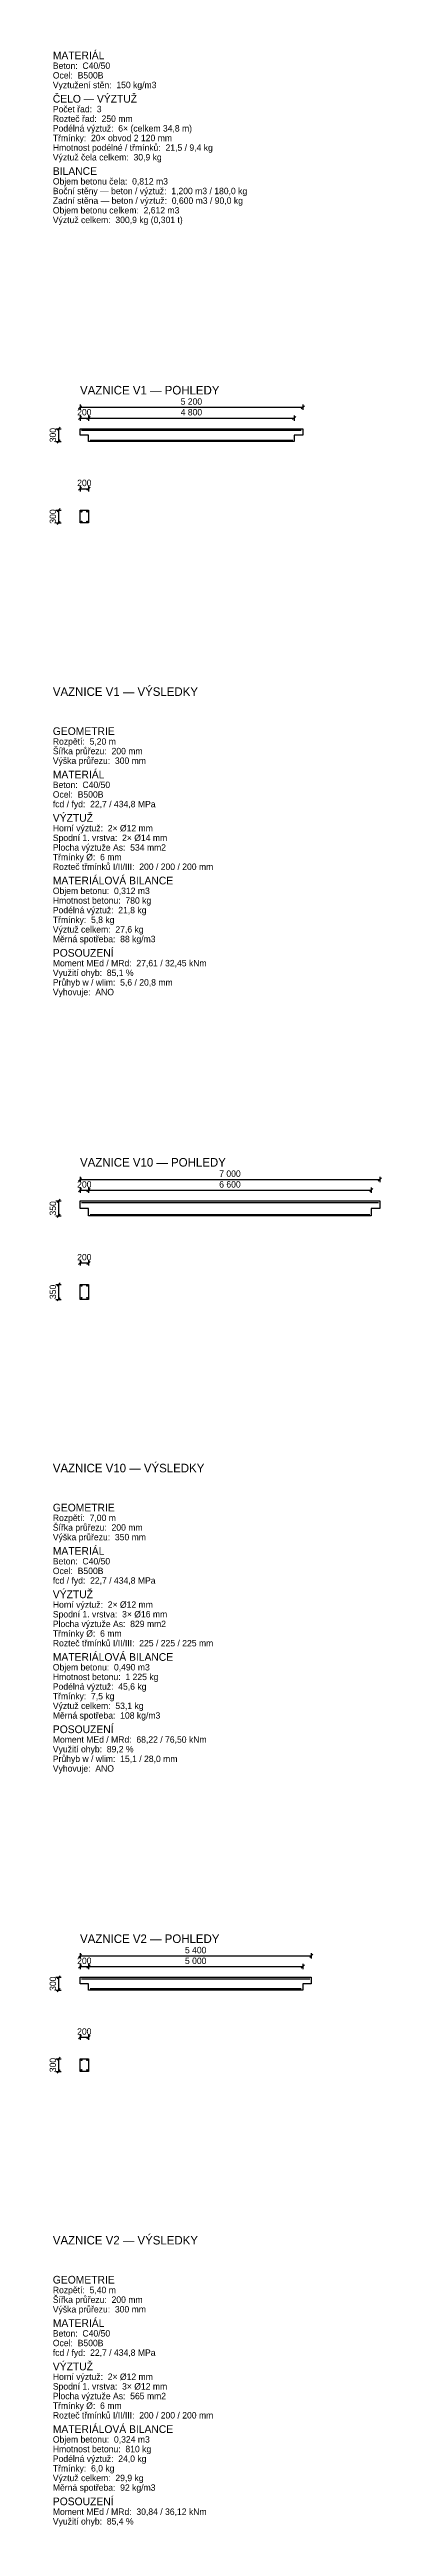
# Model space of a CAD drawing. Header units: millimetres. Extents: x -309 to 21690, y -1871722 to 127.
# Drawn here: x -77 to 7672, y -1052276 to -994454 of the extents above; entities that cross this region are included whole.
import ezdxf
from ezdxf.enums import TextEntityAlignment as Align

# ---------------------------------------------------------------- set-up
doc = ezdxf.new("R2010")
doc.units = ezdxf.units.MM
for name, color, linetype in [('OPTICORS_BETON', 7, 'CONTINUOUS'), ('OPTICORS_KOTY', 3, 'CONTINUOUS'), ('OPTICORS_VYZTUZ', 1, 'CONTINUOUS')]:
    doc.layers.add(name, color=color, linetype=linetype)

msp = doc.modelspace()

# ---------------------------------------------------------------- linework, layer by layer
at = {"layer": 'OPTICORS_BETON'}
for points in [[(635, -1003306.25), (5835, -1003306.25), (5835, -1003456.25), (5635, -1003456.25), (5635, -1003606.25), (835, -1003606.25), (835, -1003456.25), (635, -1003456.25)], [(635, -1005206.25), (835, -1005206.25), (835, -1005506.25), (635, -1005506.25)], [(635, -1021331.25), (7635, -1021331.25), (7635, -1021506.25), (7435, -1021506.25), (7435, -1021681.25), (835, -1021681.25), (835, -1021506.25), (635, -1021506.25)], [(635, -1023281.25), (835, -1023281.25), (835, -1023631.25), (635, -1023631.25)], [(635, -1039456.25), (6035, -1039456.25), (6035, -1039606.25), (5835, -1039606.25), (5835, -1039756.25), (835, -1039756.25), (835, -1039606.25), (635, -1039606.25)], [(635, -1041356.25), (835, -1041356.25), (835, -1041656.25), (635, -1041656.25)]]:
    msp.add_lwpolyline(points, close=True, dxfattribs=at)
at = {"layer": 'OPTICORS_KOTY'}
for p, q in [((597.5, -1002843.75), (672.5, -1002768.75)), ((597.5, -1003093.75), (672.5, -1003018.75)), ((635, -1002743.75), (635, -1002868.75)), ((635, -1002806.25), (5835, -1002806.25)), ((635, -1002993.75), (635, -1003118.75)), ((635, -1003056.25), (835, -1003056.25)), ((797.5, -1003093.75), (872.5, -1003018.75)), ((797.5, -1003093.75), (872.5, -1003018.75)), ((835, -1002993.75), (835, -1003118.75)), ((835, -1002993.75), (835, -1003118.75)), ((835, -1003056.25), (5635, -1003056.25)), ((5597.5, -1003093.75), (5672.5, -1003018.75)), ((5635, -1002993.75), (5635, -1003118.75)), ((5797.5, -1002843.75), (5872.5, -1002768.75)), ((5835, -1002743.75), (5835, -1002868.75)), ((72.5, -1003306.25), (197.5, -1003306.25)), ((72.5, -1003606.25), (197.5, -1003606.25)), ((97.5, -1003343.75), (172.5, -1003268.75)), ((97.5, -1003643.75), (172.5, -1003568.75)), ((135, -1003306.25), (135, -1003606.25)), ((597.5, -1004743.75), (672.5, -1004668.75)), ((635, -1004643.75), (635, -1004768.75)), ((635, -1004706.25), (835, -1004706.25)), ((797.5, -1004743.75), (872.5, -1004668.75)), ((835, -1004643.75), (835, -1004768.75)), ((72.5, -1005206.25), (197.5, -1005206.25)), ((72.5, -1005506.25), (197.5, -1005506.25)), ((97.5, -1005243.75), (172.5, -1005168.75)), ((97.5, -1005543.75), (172.5, -1005468.75)), ((135, -1005206.25), (135, -1005506.25)), ((597.5, -1020868.75), (672.5, -1020793.75)), ((597.5, -1021118.75), (672.5, -1021043.75)), ((635, -1020768.75), (635, -1020893.75)), ((635, -1020831.25), (7635, -1020831.25)), ((635, -1021018.75), (635, -1021143.75)), ((635, -1021081.25), (835, -1021081.25)), ((797.5, -1021118.75), (872.5, -1021043.75)), ((797.5, -1021118.75), (872.5, -1021043.75)), ((835, -1021018.75), (835, -1021143.75)), ((835, -1021018.75), (835, -1021143.75)), ((835, -1021081.25), (7435, -1021081.25)), ((7397.5, -1021118.75), (7472.5, -1021043.75)), ((7435, -1021018.75), (7435, -1021143.75)), ((7597.5, -1020868.75), (7672.5, -1020793.75)), ((7635, -1020768.75), (7635, -1020893.75)), ((72.5, -1021331.25), (197.5, -1021331.25)), ((72.5, -1021681.25), (197.5, -1021681.25)), ((97.5, -1021368.75), (172.5, -1021293.75)), ((97.5, -1021718.75), (172.5, -1021643.75)), ((135, -1021331.25), (135, -1021681.25)), ((597.5, -1022818.75), (672.5, -1022743.75)), ((635, -1022718.75), (635, -1022843.75)), ((635, -1022781.25), (835, -1022781.25)), ((797.5, -1022818.75), (872.5, -1022743.75)), ((835, -1022718.75), (835, -1022843.75)), ((72.5, -1023281.25), (197.5, -1023281.25)), ((97.5, -1023318.75), (172.5, -1023243.75)), ((135, -1023281.25), (135, -1023631.25)), ((72.5, -1023631.25), (197.5, -1023631.25)), ((97.5, -1023668.75), (172.5, -1023593.75)), ((597.5, -1038993.75), (672.5, -1038918.75)), ((635, -1038893.75), (635, -1039018.75)), ((635, -1038956.25), (6035, -1038956.25)), ((5997.5, -1038993.75), (6072.5, -1038918.75)), ((6035, -1038893.75), (6035, -1039018.75)), ((72.5, -1039456.25), (197.5, -1039456.25)), ((97.5, -1039493.75), (172.5, -1039418.75)), ((135, -1039456.25), (135, -1039756.25)), ((597.5, -1039243.75), (672.5, -1039168.75)), ((635, -1039143.75), (635, -1039268.75)), ((635, -1039206.25), (835, -1039206.25)), ((797.5, -1039243.75), (872.5, -1039168.75)), ((797.5, -1039243.75), (872.5, -1039168.75)), ((835, -1039143.75), (835, -1039268.75)), ((835, -1039143.75), (835, -1039268.75)), ((835, -1039206.25), (5835, -1039206.25)), ((5797.5, -1039243.75), (5872.5, -1039168.75)), ((5835, -1039143.75), (5835, -1039268.75)), ((72.5, -1039756.25), (197.5, -1039756.25)), ((97.5, -1039793.75), (172.5, -1039718.75)), ((635, -1040793.75), (635, -1040918.75)), ((835, -1040793.75), (835, -1040918.75)), ((72.5, -1041356.25), (197.5, -1041356.25)), ((97.5, -1041393.75), (172.5, -1041318.75)), ((135, -1041356.25), (135, -1041656.25)), ((597.5, -1040893.75), (672.5, -1040818.75)), ((635, -1040856.25), (835, -1040856.25)), ((797.5, -1040893.75), (872.5, -1040818.75)), ((72.5, -1041656.25), (197.5, -1041656.25)), ((97.5, -1041693.75), (172.5, -1041618.75))]:
    msp.add_line(p, q, dxfattribs=at)
at = {"layer": 'OPTICORS_VYZTUZ'}
for p, q in [((670, -1003341.25), (5800, -1003341.25)), ((870, -1003571.25), (5600, -1003571.25)), ((670, -1021366.25), (7600, -1021366.25)), ((870, -1021646.25), (7400, -1021646.25)), ((670, -1039491.25), (6000, -1039491.25)), ((870, -1039721.25), (5800, -1039721.25))]:
    msp.add_line(p, q, dxfattribs=at)
for centre in [(670, -1005241.25), (670, -1005471.25), (800, -1005241.25), (800, -1005471.25), (670, -1023316.25), (800, -1023316.25), (670, -1023596.25), (800, -1023596.25), (670, -1041391.25), (670, -1041621.25), (800, -1041391.25), (800, -1041621.25)]:
    msp.add_circle(centre, 10, dxfattribs=at)

# ---------------------------------------------------------------- texts
at = {"layer": 'OPTICORS_KOTY'}
for s, height, p in [('MATERIÁL', 180, (0, -994681.25)), ('Ocel:  B500B', 150, (0, -995131.25)), ('Beton:  C40/50', 150, (0, -994906.25)), ('Vyztužení stěn:  150 kg/m3', 150, (0, -995356.25)), ('ČELO — VÝZTUŽ', 180, (0, -995693.75)), ('Počet řad:  3', 150, (0, -995918.75)), ('Rozteč řad:  250 mm', 150, (0, -996143.75)), ('Podélná výztuž:  6× (celkem 34,8 m)', 150, (0, -996368.75)), ('Třmínky:  20× obvod 2 120 mm', 150, (0, -996593.75)), ('Hmotnost podélné / třmínků:  21,5 / 9,4 kg', 150, (0, -996818.75)), ('Výztuž čela celkem:  30,9 kg', 150, (0, -997043.75)), ('BILANCE', 180, (0, -997381.25)), ('Zadní stěna — beton / výztuž:  0,600 m3 / 90,0 kg', 150, (0, -998056.25)), ('Objem betonu čela:  0,812 m3', 150, (0, -997606.25)), ('Boční stěny — beton / výztuž:  1,200 m3 / 180,0 kg', 150, (0, -997831.25)), ('Výztuž celkem:  300,9 kg (0,301 t)', 150, (0, -998506.25)), ('Objem betonu celkem:  2,612 m3', 150, (0, -998281.25)), ('VAZNICE V1 — POHLEDY', 200, (635, -1002506.25)), ('VAZNICE V1 — VÝSLEDKY', 200, (0, -1009543.75)), ('Šířka průřezu:  200 mm', 150, (0, -1010906.25)), ('GEOMETRIE', 180, (0, -1010456.25)), ('Rozpětí:  5,20 m', 150, (0, -1010681.25)), ('Výška průřezu:  300 mm', 150, (0, -1011131.25)), ('MATERIÁL', 180, (0, -1011468.75)), ('Ocel:  B500B', 150, (0, -1011918.75)), ('Beton:  C40/50', 150, (0, -1011693.75)), ('VÝZTUŽ', 180, (0, -1012481.25)), ('fcd / fyd:  22,7 / 434,8 MPa', 150, (0, -1012143.75)), ('Spodní 1. vrstva:  2× %%c14 mm', 150, (0, -1012931.25)), ('Horní výztuž:  2× %%c12 mm', 150, (0, -1012706.25)), ('Plocha výztuže As:  534 mm2', 150, (0, -1013156.25)), ('Třmínky %%c:  6 mm', 150, (0, -1013381.25)), ('Rozteč třmínků I/II/III:  200 / 200 / 200 mm', 150, (0, -1013606.25)), ('Objem betonu:  0,312 m3', 150, (0, -1014168.75)), ('MATERIÁLOVÁ BILANCE', 180, (0, -1013943.75)), ('Třmínky:  5,8 kg', 150, (0, -1014843.75)), ('Hmotnost betonu:  780 kg', 150, (0, -1014393.75)), ('Podélná výztuž:  21,8 kg', 150, (0, -1014618.75)), ('Výztuž celkem:  27,6 kg', 150, (0, -1015068.75)), ('Měrná spotřeba:  88 kg/m3', 150, (0, -1015293.75)), ('Využití ohyb:  85,1 %', 150, (0, -1016081.25)), ('Moment MEd / MRd:  27,61 / 32,45 kNm', 150, (0, -1015856.25)), ('POSOUZENÍ', 180, (0, -1015631.25)), ('Vyhovuje:  ANO', 150, (0, -1016531.25)), ('Průhyb w / wlim:  5,6 / 20,8 mm', 150, (0, -1016306.25)), ('VAZNICE V10 — POHLEDY', 200, (635, -1020531.25)), ('VAZNICE V10 — VÝSLEDKY', 200, (0, -1027668.75)), ('GEOMETRIE', 180, (0, -1028581.25)), ('Rozpětí:  7,00 m', 150, (0, -1028806.25)), ('Výška průřezu:  350 mm', 150, (0, -1029256.25)), ('Šířka průřezu:  200 mm', 150, (0, -1029031.25)), ('Beton:  C40/50', 150, (0, -1029818.75)), ('MATERIÁL', 180, (0, -1029593.75)), ('VÝZTUŽ', 180, (0, -1030606.25)), ('fcd / fyd:  22,7 / 434,8 MPa', 150, (0, -1030268.75)), ('Ocel:  B500B', 150, (0, -1030043.75)), ('Spodní 1. vrstva:  3× %%c16 mm', 150, (0, -1031056.25)), ('Horní výztuž:  2× %%c12 mm', 150, (0, -1030831.25)), ('Třmínky %%c:  6 mm', 150, (0, -1031506.25)), ('Plocha výztuže As:  829 mm2', 150, (0, -1031281.25)), ('Rozteč třmínků I/II/III:  225 / 225 / 225 mm', 150, (0, -1031731.25)), ('MATERIÁLOVÁ BILANCE', 180, (0, -1032068.75)), ('Objem betonu:  0,490 m3', 150, (0, -1032293.75)), ('Hmotnost betonu:  1 225 kg', 150, (0, -1032518.75)), ('Podélná výztuž:  45,6 kg', 150, (0, -1032743.75)), ('Výztuž celkem:  53,1 kg', 150, (0, -1033193.75)), ('Třmínky:  7,5 kg', 150, (0, -1032968.75)), ('Měrná spotřeba:  108 kg/m3', 150, (0, -1033418.75)), ('Moment MEd / MRd:  68,22 / 76,50 kNm', 150, (0, -1033981.25)), ('POSOUZENÍ', 180, (0, -1033756.25)), ('Využití ohyb:  89,2 %', 150, (0, -1034206.25)), ('Průhyb w / wlim:  15,1 / 28,0 mm', 150, (0, -1034431.25)), ('Vyhovuje:  ANO', 150, (0, -1034656.25)), ('VAZNICE V2 — POHLEDY', 200, (635, -1038656.25)), ('VAZNICE V2 — VÝSLEDKY', 200, (0, -1045693.75)), ('GEOMETRIE', 180, (0, -1046606.25)), ('Výška průřezu:  300 mm', 150, (0, -1047281.25)), ('Šířka průřezu:  200 mm', 150, (0, -1047056.25)), ('Rozpětí:  5,40 m', 150, (0, -1046831.25)), ('Beton:  C40/50', 150, (0, -1047843.75)), ('MATERIÁL', 180, (0, -1047618.75)), ('fcd / fyd:  22,7 / 434,8 MPa', 150, (0, -1048293.75)), ('Ocel:  B500B', 150, (0, -1048068.75)), ('VÝZTUŽ', 180, (0, -1048631.25)), ('Horní výztuž:  2× %%c12 mm', 150, (0, -1048856.25)), ('Třmínky %%c:  6 mm', 150, (0, -1049531.25)), ('Spodní 1. vrstva:  3× %%c12 mm', 150, (0, -1049081.25)), ('Plocha výztuže As:  565 mm2', 150, (0, -1049306.25)), ('Rozteč třmínků I/II/III:  200 / 200 / 200 mm', 150, (0, -1049756.25)), ('MATERIÁLOVÁ BILANCE', 180, (0, -1050093.75)), ('Objem betonu:  0,324 m3', 150, (0, -1050318.75)), ('Hmotnost betonu:  810 kg', 150, (0, -1050543.75)), ('Podélná výztuž:  24,0 kg', 150, (0, -1050768.75)), ('Výztuž celkem:  29,9 kg', 150, (0, -1051218.75)), ('Třmínky:  6,0 kg', 150, (0, -1050993.75)), ('Měrná spotřeba:  92 kg/m3', 150, (0, -1051443.75)), ('POSOUZENÍ', 180, (0, -1051781.25)), ('Využití ohyb:  85,4 %', 150, (0, -1052231.25)), ('Moment MEd / MRd:  30,84 / 36,12 kNm', 150, (0, -1052006.25))]:
    msp.add_text(s, height=height, dxfattribs=at).set_placement(p)
for s, p in [('5 200', (3235, -1002671.25)), ('200', (735, -1002921.25)), ('4 800', (3235, -1002921.25)), ('200', (735, -1004571.25)), ('200', (735, -1020946.25)), ('6 600', (4135, -1020946.25)), ('7 000', (4135, -1020696.25)), ('200', (735, -1022646.25)), ('200', (735, -1039071.25)), ('5 400', (3335, -1038821.25)), ('5 000', (3335, -1039071.25)), ('200', (735, -1040721.25))]:
    msp.add_text(s, height=150, dxfattribs=at).set_placement(p, align=Align.MIDDLE)
for s, p in [('300', (0, -1003456.25)), ('300', (0, -1005356.25)), ('350', (0, -1021506.25)), ('350', (0, -1023456.25)), ('300', (0, -1039606.25)), ('300', (0, -1041506.25))]:
    msp.add_text(s, height=150, rotation=90, dxfattribs=at).set_placement(p, align=Align.MIDDLE)

doc.saveas('drawing.dxf')
